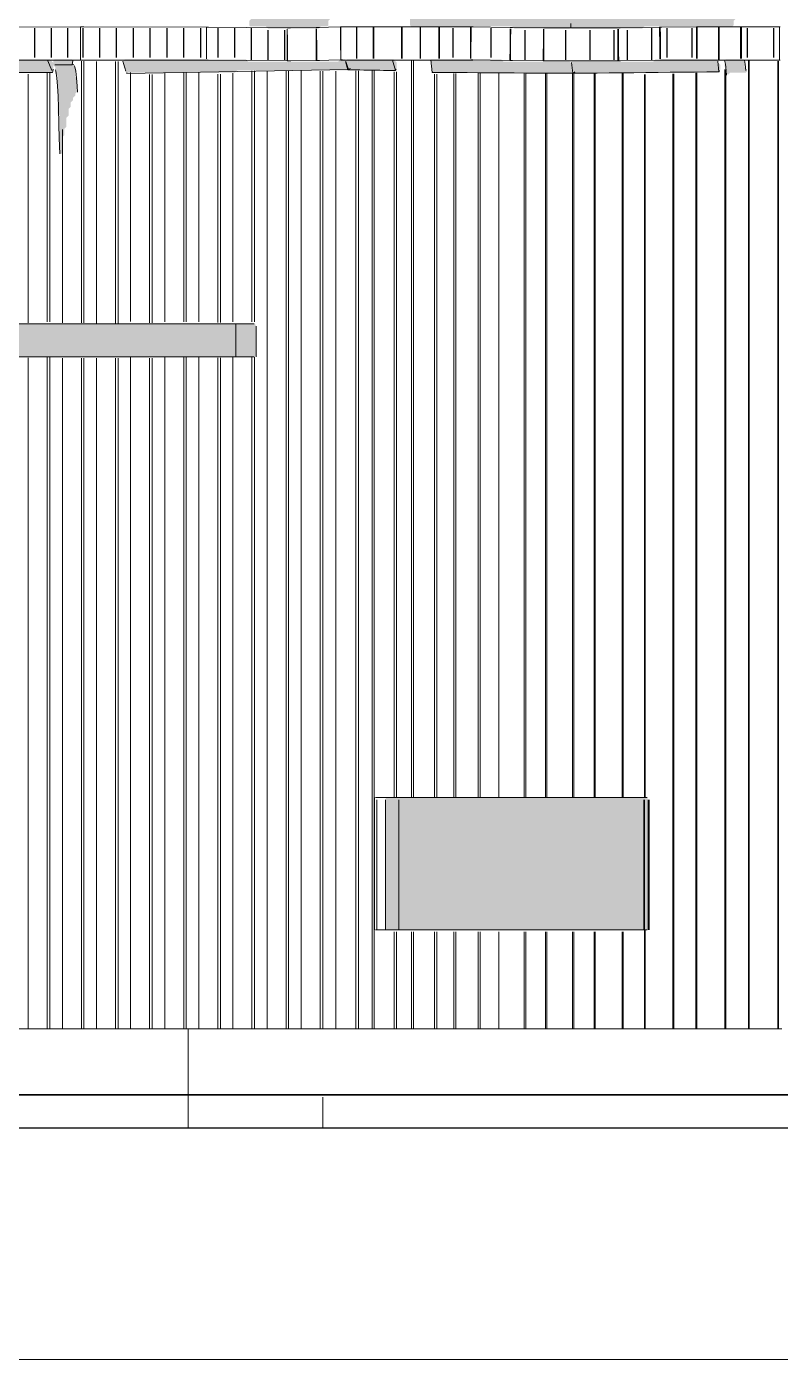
# Model space of a CAD drawing. Header units: millimetres. Extents: x 0 to 84100, y 0 to 59400.
# Drawn here: x 23284 to 26707, y 29193 to 35242 of the extents above; entities that cross this region are included whole.
import ezdxf

# ---------------------------------------------------------------- set-up
doc = ezdxf.new("R2010")
doc.units = ezdxf.units.MM
for name, color, linetype, lineweight in [('01_切断（構造・壁）', 7, 'Continuous', 35), ('09_立面の外形', 7, 'Continuous', 30), ('10_見えがかり', 7, 'Continuous', 13), ('12_見えがかり（ガラス）', 5, 'Continuous', 9), ('50_寸法', 3, 'Continuous', 9)]:
    doc.layers.add(name, color=color, linetype=linetype, lineweight=lineweight)

msp = doc.modelspace()

# ---------------------------------------------------------------- hatches: boundary and pattern name
at = {"layer": '10_見えがかり', "true_color": 0xbdbdbd}
for points in [[(24674.3, 35308.1), (24664.3, 35298.1), (24664.3, 35278.1), (24654.3, 35268.1), (24654.3, 35248.1), (24649.3, 35243.1), (24619.3, 35243.1), (24609.3, 35233.1), (24379.3, 35233.1), (24369.3, 35243.1), (24299.3, 35243.1), (24294.3, 35248.1), (24294.3, 35268.1), (24304.3, 35278.1), (24304.3, 35308.1), (24309.3, 35313.1), (24669.3, 35313.1)], [(25109.3, 35313.1), (25239.3, 35313.1), (25249.3, 35303.1), (25579.3, 35303.1), (25589.3, 35293.1), (25759.3, 35293.1), (25764.3, 35288.1), (25764.3, 35278.1), (25754.3, 35268.1), (25754.3, 35238.1), (25749.3, 35233.1), (25499.3, 35233.1), (25489.3, 35243.1), (25029.3, 35243.1), (25024.3, 35248.1), (25024.3, 35288.1), (25034.3, 35298.1), (25034.3, 35318.1), (25039.3, 35323.1), (25099.3, 35323.1)], [(26504.3, 35298.1), (26504.3, 35278.1), (26494.3, 35268.1), (26494.3, 35248.1), (26489.3, 35243.1), (26089.3, 35243.1), (26079.3, 35233.1), (25759.3, 35233.1), (25754.3, 35238.1), (25754.3, 35268.1), (25764.3, 35278.1), (25764.3, 35288.1), (25769.3, 35293.1), (26209.3, 35293.1), (26219.3, 35303.1), (26499.3, 35303.1)], [(23404.3, 35078.1), (23404.3, 35038.1), (23399.3, 35033.1), (21929.3, 35033.1), (21919.3, 35043.1), (20879.3, 35043.1), (20864.3, 35058.1), (20864.3, 35078.1), (20854.3, 35088.1), (20859.3, 35093.1), (23389.3, 35093.1)], [(24734.3, 35088.1), (24734.3, 35068.1), (24744.3, 35058.1), (24744.3, 35048.1), (24739.3, 35043.1), (24239.3, 35043.1), (24229.3, 35033.1), (23739.3, 35033.1), (23734.3, 35038.1), (23734.3, 35048.1), (23724.3, 35058.1), (23724.3, 35088.1), (23729.3, 35093.1), (24279.3, 35093.1), (24289.3, 35083.1), (24699.3, 35083.1), (24709.3, 35093.1), (24729.3, 35093.1)], [(24964.3, 35078.1), (24964.3, 35048.1), (24959.3, 35043.1), (24749.3, 35043.1), (24744.3, 35048.1), (24744.3, 35058.1), (24734.3, 35068.1), (24734.3, 35088.1), (24739.3, 35093.1), (24949.3, 35093.1)], [(25449.3, 35083.1), (25749.3, 35083.1), (25764.3, 35068.1), (25764.3, 35038.1), (25759.3, 35033.1), (25129.3, 35033.1), (25124.3, 35038.1), (25124.3, 35078.1), (25114.3, 35088.1), (25119.3, 35093.1), (25439.3, 35093.1)], [(26424.3, 35088.1), (26424.3, 35078.1), (26434.3, 35068.1), (26434.3, 35048.1), (26419.3, 35033.1), (25769.3, 35033.1), (25764.3, 35038.1), (25764.3, 35068.1), (25754.3, 35078.1), (25759.3, 35083.1), (26129.3, 35083.1), (26139.3, 35093.1), (26419.3, 35093.1)]]:
    msp.add_hatch(color=8, dxfattribs=at).paths.add_polyline_path(points)
at = {"layer": '10_見えがかり', "true_color": 0xe9dcc4}
for points in [[(23494.3, 35068.1), (23504.3, 35058.1), (23504.3, 35018.1), (23514.3, 35008.1), (23514.3, 34948.1), (23504.3, 34938.1), (23504.3, 34928.1), (23494.3, 34918.1), (23494.3, 34908.1), (23484.3, 34898.1), (23484.3, 34878.1), (23474.3, 34868.1), (23474.3, 34838.1), (23464.3, 34828.1), (23464.3, 34788.1), (23454.3, 34778.1), (23454.3, 34748.1), (23444.3, 34738.1), (23444.3, 34668.1), (23439.3, 34663.1), (23434.3, 34668.1), (23434.3, 34838.1), (23424.3, 34848.1), (23424.3, 35018.1), (23414.3, 35028.1), (23414.3, 35058.1), (23404.3, 35068.1), (23404.3, 35088.1), (23409.3, 35093.1), (23489.3, 35093.1), (23494.3, 35088.1)], [(26544.3, 35058.1), (26554.3, 35048.1), (26554.3, 35038.1), (26549.3, 35033.1), (26479.3, 35033.1), (26469.3, 35023.1), (26464.3, 35028.1), (26464.3, 35048.1), (26454.3, 35058.1), (26454.3, 35088.1), (26459.3, 35093.1), (26539.3, 35093.1), (26544.3, 35088.1)], [(24324.3, 33888.1), (24324.3, 33748.1), (24319.3, 33743.1), (19509.3, 33743.1), (19504.3, 33748.1), (19504.3, 33888.1), (19509.3, 33893.1), (24319.3, 33893.1)]]:
    msp.add_hatch(color=8, dxfattribs=at).paths.add_polyline_path(points)
at = {"layer": '12_見えがかり（ガラス）', "true_color": 0xdce9f2}
msp.add_hatch(color=8, dxfattribs=at).paths.add_polyline_path([(26099.3, 31743.1), (26104.3, 31738.1), (26104.3, 31148.1), (26099.3, 31143.1), (24919.3, 31143.1), (24914.3, 31148.1), (24914.3, 31738.1), (24919.3, 31743.1)])

# ---------------------------------------------------------------- linework, layer by layer
at = {"layer": '01_切断（構造・壁）'}
msp.add_lwpolyline([(3834.3, 30393.1), (76265.7, 30393.1)], dxfattribs=at)
at = {"layer": '09_立面の外形'}
msp.add_lwpolyline([(69291.9, 30243.1), (12572.3, 30243.1)], dxfattribs=at)
at = {"layer": '09b_立面_大和張り'}
for points in [[(23321.2, 35101.1), (23321.2, 35235.1)], [(23396.2, 35101.1), (23396.2, 35235.1)], [(23471.3, 35101.1), (23471.3, 35235.1)], [(23539.7, 35101.1), (23539.7, 35235.1)], [(23616, 35101.1), (23616, 35235.1)], [(23692.4, 35101.1), (23692.4, 35235.1)], [(23768.7, 35101.1), (23768.7, 35235.1)], [(23845.1, 35101.1), (23845.1, 35235.1)], [(23921.4, 35101.1), (23921.4, 35235.1)], [(23997.8, 35101.1), (23997.8, 35235.1)], [(24074.1, 35101.1), (24074.1, 35235.1)], [(24153, 35101.1), (24153, 35235.1)], [(24228.7, 35101.1), (24228.7, 35235.1)], [(24304.4, 35091.1), (24304.4, 35235.1)], [(24380.1, 35091.1), (24380.1, 35225.1)], [(24455.8, 35091.1), (24455.8, 35225.1)], [(25220.9, 35101.1), (25220.9, 35235.1)], [(25393.1, 35101.1), (25393.1, 35235.1)], [(25547, 35091.1), (25547, 35225.1)], [(25732.7, 35091.1), (25732.7, 35225.1)], [(25842.2, 35091.1), (25842.2, 35225.1)], [(25951.7, 35091.1), (25951.7, 35225.1)], [(26012.2, 35091.1), (26012.2, 35225.1)], [(26123.5, 35091.1), (26123.5, 35235.1)], [(26192.1, 35101.1), (26192.1, 35235.1)], [(26305.8, 35101.1), (26305.8, 35235.1)], [(26558, 35101.1), (26558, 35235.1)], [(26676.6, 35101.1), (26676.6, 35235.1)]]:
    msp.add_lwpolyline(points, dxfattribs=at)
at = {"layer": '10_見えがかり'}
for points in [[(23528, 35240.3), (23027.7, 35240.1)], [(23528, 35240.3), (23535.8, 35240.3)], [(23528, 35240.3), (23528, 35215.3)], [(23528, 35240.3), (23528, 35227.8)], [(23528, 35215.3), (23528, 35227.8)], [(23528, 35202.8), (23528, 35215.3)], [(24101.1, 35239.5), (23528.5, 35240.3)], [(23536.2, 35240.3), (23528.5, 35240.3)], [(23528.5, 35240.3), (23528.5, 35215.3)], [(23528.5, 35240.3), (23528.5, 35227.8)], [(23528.5, 35215.3), (23528.5, 35227.8)], [(23528.5, 35202.8), (23528.5, 35215.3)], [(23535.8, 35240.3), (23543.6, 35240.3)], [(23536.2, 35240.3), (23544, 35240.3)], [(24100.9, 35239.5), (24100.8, 35227)], [(24100.8, 35214.5), (24100.8, 35227)], [(24100.8, 35202), (24100.8, 35214.5)], [(24466.6, 35236.8), (24100.9, 35239.5)], [(24108.6, 35239.5), (24100.9, 35239.5)], [(24101.1, 35239.5), (24108.9, 35239.5)], [(24101.1, 35239.5), (24101.1, 35214.5)], [(24101.1, 35239.5), (24101.1, 35227)], [(24101.1, 35214.5), (24101.1, 35227)], [(24101.1, 35202), (24101.1, 35214.5)], [(24466.6, 35230.5), (24466.5, 35224.3)], [(24466.5, 35211.8), (24466.5, 35224.3)], [(24466.5, 35199.3), (24466.5, 35211.8)], [(24466.6, 35236.8), (24474.3, 35236.8)], [(24598.3, 35237.7), (24467.5, 35236.8)], [(24475.1, 35236.8), (24467.5, 35236.8)], [(24467.5, 35230.5), (24467.5, 35224.3)], [(24467.5, 35228.4), (24467.5, 35211.8)], [(24467.5, 35211.8), (24467.5, 35224.3)], [(24467.6, 35199.3), (24467.5, 35211.8)], [(24474.3, 35236.8), (24482.1, 35236.8)], [(24475.1, 35236.8), (24482.7, 35236.8)], [(24598.3, 35237.7), (24605.9, 35237.7)], [(24598.4, 35231.4), (24598.4, 35225.2)], [(24598.4, 35229.4), (24598.4, 35212.7)], [(24598.4, 35212.7), (24598.4, 35225.2)], [(24598.4, 35200.2), (24598.4, 35212.7)], [(24708.5, 35240.3), (24600.2, 35237.7)], [(24607.5, 35237.7), (24600.2, 35237.7)], [(24600.2, 35231.4), (24600.3, 35225.2)], [(24600.3, 35229.4), (24600.4, 35212.7)], [(24600.4, 35212.7), (24600.3, 35225.2)], [(24600.6, 35200.2), (24600.4, 35212.7)], [(24605.9, 35237.7), (24613.6, 35237.7)], [(24708.5, 35240.3), (24715.8, 35240.3)], [(24708.5, 35240.3), (24708.8, 35215.3)], [(24708.5, 35240.3), (24708.6, 35227.8)], [(24708.8, 35215.3), (24708.6, 35227.8)], [(24708.9, 35202.8), (24708.8, 35215.3)], [(24781.6, 35240.3), (24710, 35240.3)], [(24717, 35240.3), (24710, 35240.3)], [(24710, 35240.3), (24710, 35227.8)], [(24710, 35215.3), (24710, 35227.8)], [(24710, 35202.8), (24710, 35215.3)], [(24715.8, 35240.3), (24723.1, 35240.3)], [(24717, 35240.3), (24724.1, 35240.3)], [(24781.6, 35240.3), (24788.6, 35240.3)], [(24781.6, 35240.3), (24781.6, 35215.3)], [(24781.6, 35240.3), (24781.6, 35227.8)], [(24781.6, 35215.3), (24781.6, 35227.8)], [(24781.6, 35202.8), (24781.6, 35215.3)], [(24857.3, 35240.3), (24783.3, 35240.3)], [(24790.1, 35240.3), (24783.3, 35240.3)], [(24783.3, 35240.3), (24783.3, 35227.8)], [(24783.3, 35215.3), (24783.3, 35227.8)], [(24783.3, 35202.8), (24783.3, 35215.3)], [(24790.1, 35240.3), (24796.9, 35240.3)], [(24857.3, 35240.3), (24864.1, 35240.3)], [(24857.3, 35240.3), (24857.3, 35227.8)], [(24857.3, 35215.3), (24857.3, 35227.8)], [(24857.3, 35202.8), (24857.3, 35215.3)], [(24985.9, 35240.3), (24860.1, 35240.3)], [(24866.4, 35240.3), (24860.1, 35240.3)], [(24860.1, 35240.3), (24860.1, 35215.3)], [(24860.1, 35240.3), (24860.1, 35227.8)], [(24860.1, 35215.3), (24860.1, 35227.8)], [(24860.1, 35202.8), (24860.1, 35215.3)], [(24864.1, 35240.3), (24870.9, 35240.3)], [(24866.4, 35240.3), (24872.7, 35240.3)], [(24985.9, 35240.3), (24992.2, 35240.3)], [(24985.9, 35240.3), (24985.9, 35227.8)], [(24985.9, 35100.2), (24985.9, 35227.8)], [(24985.9, 35215.3), (24985.9, 35227.8)], [(24985.9, 35100), (24985.9, 35215.3)], [(24985.9, 35202.8), (24985.9, 35215.3)], [(25070.2, 35240.3), (24988.7, 35240.3)], [(24994.5, 35240.3), (24988.7, 35240.3)], [(24988.7, 35240.3), (24988.7, 35227.8)], [(24988.7, 35215.3), (24988.7, 35227.8)], [(24988.7, 35202.8), (24988.7, 35215.3)], [(24992.2, 35240.3), (24998.5, 35240.3)], [(24994.5, 35240.3), (25000.4, 35240.3)], [(25070.2, 35240.3), (25076, 35240.3)], [(25070.2, 35240.3), (25070.2, 35227.8)], [(25070.2, 35215.3), (25070.2, 35227.8)], [(25070.2, 35202.8), (25070.2, 35215.3)], [(25156.2, 35240.3), (25072.4, 35240.3)], [(25077.9, 35240.3), (25072.4, 35240.3)], [(25072.4, 35240.3), (25072.4, 35227.8)], [(25072.4, 35215.3), (25072.4, 35227.8)], [(25072.4, 35202.8), (25072.4, 35215.3)], [(25076, 35240.3), (25081.8, 35240.3)], [(25077.9, 35240.3), (25083.3, 35240.3)], [(25156.2, 35240.3), (25161.6, 35240.3)], [(25156.2, 35240.3), (25156.2, 35227.8)], [(25156.2, 35215.3), (25156.2, 35227.8)], [(25156.2, 35202.8), (25156.2, 35215.3)], [(25299.9, 35240.3), (25158.7, 35240.3)], [(25163.8, 35240.3), (25158.7, 35240.3)], [(25158.7, 35240.3), (25158.7, 35215.3)], [(25158.7, 35240.3), (25158.7, 35227.8)], [(25158.7, 35215.3), (25158.7, 35227.8)], [(25158.7, 35202.8), (25158.7, 35215.3)], [(25161.6, 35240.3), (25167.1, 35240.3)], [(25163.8, 35240.3), (25168.8, 35240.3)], [(25299.9, 35240.3), (25305, 35240.3)], [(25299.9, 35240.3), (25299.9, 35215.3)], [(25299.9, 35240.3), (25299.9, 35227.8)], [(25299.9, 35215.3), (25299.9, 35227.8)], [(25299.9, 35202.8), (25299.9, 35215.3)], [(25302.1, 35202.8), (25302.2, 35215.3)], [(25302.5, 35240.3), (25302.2, 35215.3)], [(25302.2, 35215.3), (25302.4, 35227.8)], [(25302.5, 35240.3), (25302.4, 35227.8)], [(25480.1, 35237.6), (25302.5, 35240.3)], [(25307.1, 35240.3), (25302.5, 35240.3)], [(25305, 35240.3), (25310, 35240.3)], [(25307.1, 35240.3), (25311.7, 35240.3)], [(25479.7, 35200.1), (25479.8, 35212.6)], [(25480, 35229.2), (25479.8, 35212.6)], [(25479.8, 35212.6), (25480, 35225.1)], [(25480.1, 35231.3), (25480, 35225.1)], [(25480.1, 35237.6), (25484.8, 35237.6)], [(25481.7, 35200.1), (25481.8, 35212.6)], [(25481.9, 35229.2), (25481.8, 35212.6)], [(25481.8, 35212.6), (25481.9, 35225.1)], [(25630.6, 35236.6), (25481.9, 35237.6)], [(25486.2, 35237.6), (25481.9, 35237.6)], [(25481.9, 35231.3), (25481.9, 35225.1)], [(25484.8, 35237.6), (25489.4, 35237.6)], [(25486.2, 35237.6), (25490.5, 35237.6)], [(25630.4, 35199.1), (25630.5, 35211.6)], [(25630.6, 35228.3), (25630.5, 35211.6)], [(25630.5, 35211.6), (25630.6, 35224.1)], [(25630.6, 35236.6), (25634.9, 35236.6)], [(25630.6, 35230.3), (25630.6, 35224.1)], [(25968.8, 35236.8), (25632, 35236.6)], [(25636, 35236.6), (25632, 35236.6)], [(25632, 35230.3), (25632, 35224.1)], [(25632, 35211.6), (25632, 35224.1)], [(25632, 35199.1), (25632, 35211.6)], [(25634.9, 35236.6), (25639.3, 35236.6)], [(25636, 35236.6), (25640.1, 35236.6)], [(25755.5, 35236.5), (25755.5, 35256.5)], [(25755.5, 35236.5), (25755.5, 35256.5)], [(25968.8, 35236.8), (25972.9, 35236.8)], [(25968.8, 35230.5), (25968.8, 35224.3)], [(25968.8, 35211.8), (25968.8, 35224.3)], [(25968.8, 35199.3), (25968.8, 35211.8)], [(26158, 35239), (25970.9, 35236.8)], [(25974.6, 35236.8), (25970.9, 35236.8)], [(25971, 35230.5), (25971, 35224.3)], [(25971.1, 35211.8), (25971, 35224.3)], [(25971.3, 35199.3), (25971.1, 35211.8)], [(25972.9, 35236.8), (25977, 35236.8)], [(25974.6, 35236.8), (25978.4, 35236.8)], [(26158, 35239), (26161.7, 35239)], [(26158, 35239), (26158.1, 35226.5)], [(26158.3, 35214), (26158.1, 35226.5)], [(26158.4, 35201.5), (26158.3, 35214)], [(26325.3, 35240.3), (26161.3, 35239)], [(26164.5, 35239), (26161.3, 35239)], [(26161.3, 35239), (26161.4, 35226.5)], [(26161.5, 35214), (26161.4, 35226.5)], [(26161.6, 35201.5), (26161.5, 35214)], [(26161.7, 35239), (26165.5, 35239)], [(26164.5, 35239), (26167.7, 35239)], [(26325.3, 35240.3), (26328.5, 35240.3)], [(26325.3, 35240.3), (26325.4, 35227.8)], [(26325.5, 35215.3), (26325.4, 35227.8)], [(26325.6, 35202.8), (26325.5, 35215.3)], [(26425.1, 35240.3), (26328.1, 35240.3)], [(26330.8, 35240.3), (26328.1, 35240.3)], [(26328.1, 35240.3), (26328.1, 35215.3)], [(26328.1, 35240.3), (26328.1, 35227.8)], [(26328.1, 35215.3), (26328.1, 35227.8)], [(26328.1, 35202.8), (26328.1, 35215.3)], [(26328.5, 35240.3), (26331.7, 35240.3)], [(26330.8, 35240.3), (26333.6, 35240.3)], [(26425.1, 35240.3), (26427.8, 35240.3)], [(26425.1, 35240.3), (26425.1, 35215.3)], [(26425.1, 35240.3), (26425.1, 35227.8)], [(26425.1, 35215.3), (26425.1, 35227.8)], [(26425.1, 35202.8), (26425.1, 35215.3)], [(26427.8, 35240.3), (26430.5, 35240.3)], [(26525.6, 35240.3), (26427.9, 35240.3)], [(26430.1, 35240.3), (26427.9, 35240.3)], [(26427.9, 35240.3), (26427.9, 35215.3)], [(26427.9, 35240.3), (26427.9, 35227.8)], [(26427.9, 35215.3), (26427.9, 35227.8)], [(26427.9, 35202.8), (26427.9, 35215.3)], [(26430.1, 35240.3), (26432.4, 35240.3)], [(26430.5, 35240.3), (26433.2, 35240.3)], [(26525.6, 35240.3), (26527.8, 35240.3)], [(26525.6, 35240.3), (26525.6, 35215.3)], [(26525.6, 35240.3), (26525.6, 35227.8)], [(26525.6, 35215.3), (26525.6, 35227.8)], [(26525.6, 35202.8), (26525.6, 35215.3)], [(26527.8, 35240.3), (26530.1, 35240.3)], [(26703, 35240.3), (26529.9, 35240.3)], [(26531.4, 35240.3), (26529.9, 35240.3)], [(26529.9, 35240.3), (26529.9, 35215.3)], [(26529.9, 35240.3), (26529.9, 35227.8)], [(26529.9, 35215.3), (26529.9, 35227.8)], [(26529.9, 35202.8), (26529.9, 35215.3)], [(26530.1, 35240.3), (26532.3, 35240.3)], [(26531.4, 35240.3), (26533, 35240.3)], [(26703, 35240.3), (26704.6, 35240.3)], [(26703, 35240.3), (26703, 35215.3)], [(26703, 35240.3), (26703, 35227.8)], [(26703, 35215.3), (26703, 35227.8)], [(26703, 35202.8), (26703, 35215.3)], [(26704.6, 35240.3), (26706.1, 35240.3)], [(23528, 35190.3), (23528, 35202.8)], [(23528, 35177.8), (23528, 35190.3)], [(23528, 35165.3), (23528, 35177.8)], [(23528, 35152.8), (23528, 35165.3)], [(23528, 35140.3), (23528, 35152.8)], [(23528.5, 35190.3), (23528.5, 35202.8)], [(23528.5, 35177.8), (23528.5, 35190.3)], [(23528.5, 35165.3), (23528.5, 35177.8)], [(23528.5, 35152.8), (23528.5, 35165.3)], [(23528.5, 35140.3), (23528.5, 35152.8)], [(24100.6, 35164.5), (24100.7, 35177)], [(24100.6, 35152), (24100.6, 35164.5)], [(24100.6, 35139.5), (24100.6, 35152)], [(24100.7, 35189.5), (24100.8, 35202)], [(24100.7, 35177), (24100.7, 35189.5)], [(24101.1, 35189.5), (24101.1, 35202)], [(24101.1, 35177), (24101.1, 35189.5)], [(24101.1, 35164.5), (24101.1, 35177)], [(24101.1, 35152), (24101.1, 35164.5)], [(24101.1, 35139.5), (24101.1, 35152)], [(24466.3, 35161.8), (24466.4, 35174.3)], [(24466.3, 35149.3), (24466.3, 35161.8)], [(24466.3, 35136.8), (24466.3, 35149.3)], [(24466.4, 35186.8), (24466.5, 35199.3)], [(24466.4, 35174.3), (24466.4, 35186.8)], [(24467.6, 35186.8), (24467.6, 35199.3)], [(24467.7, 35174.3), (24467.6, 35186.8)], [(24467.7, 35161.8), (24467.7, 35174.3)], [(24467.7, 35149.3), (24467.7, 35161.8)], [(24467.8, 35136.8), (24467.7, 35149.3)], [(24598.5, 35187.7), (24598.4, 35200.2)], [(24598.5, 35175.2), (24598.5, 35187.7)], [(24598.6, 35162.7), (24598.5, 35175.2)], [(24598.6, 35150.2), (24598.6, 35162.7)], [(24598.6, 35137.7), (24598.6, 35150.2)], [(24600.7, 35187.7), (24600.6, 35200.2)], [(24600.9, 35175.2), (24600.7, 35187.7)], [(24601, 35162.7), (24600.9, 35175.2)], [(24601.2, 35150.2), (24601, 35162.7)], [(24601.3, 35137.7), (24601.2, 35150.2)], [(24709, 35190.3), (24708.9, 35202.8)], [(24709.2, 35177.9), (24709, 35190.3)], [(24709.3, 35165.4), (24709.2, 35177.9)], [(24709.5, 35152.9), (24709.3, 35165.4)], [(24709.6, 35140.4), (24709.5, 35152.9)], [(24710, 35190.3), (24710, 35202.8)], [(24710, 35177.8), (24710, 35190.3)], [(24710, 35165.3), (24710, 35177.8)], [(24710, 35152.8), (24710, 35165.3)], [(24710, 35140.3), (24710, 35152.8)], [(24781.6, 35190.3), (24781.6, 35202.8)], [(24781.6, 35177.8), (24781.6, 35190.3)], [(24781.6, 35165.3), (24781.6, 35177.8)], [(24781.6, 35152.8), (24781.6, 35165.3)], [(24781.6, 35140.3), (24781.6, 35152.8)], [(24783.3, 35190.3), (24783.3, 35202.8)], [(24783.3, 35177.8), (24783.3, 35190.3)], [(24783.3, 35165.3), (24783.3, 35177.8)], [(24783.3, 35152.8), (24783.3, 35165.3)], [(24783.3, 35140.3), (24783.3, 35152.8)], [(24857.3, 35190.3), (24857.3, 35202.8)], [(24857.3, 35177.8), (24857.3, 35190.3)], [(24857.3, 35165.3), (24857.3, 35177.8)], [(24857.3, 35152.8), (24857.3, 35165.3)], [(24857.3, 35140.3), (24857.3, 35152.8)], [(24860.1, 35190.3), (24860.1, 35202.8)], [(24860.1, 35177.8), (24860.1, 35190.3)], [(24860.1, 35165.3), (24860.1, 35177.8)], [(24860.1, 35152.8), (24860.1, 35165.3)], [(24860.1, 35140.3), (24860.1, 35152.8)], [(24985.9, 35099.7), (24985.9, 35202.8)], [(24985.9, 35190.3), (24985.9, 35202.8)], [(24985.9, 35100.3), (24985.9, 35190.3)], [(24985.9, 35177.8), (24985.9, 35190.3)], [(24985.9, 35100.1), (24985.9, 35177.8)], [(24985.9, 35165.3), (24985.9, 35177.8)], [(24985.9, 35099.7), (24985.9, 35165.3)], [(24985.9, 35152.8), (24985.9, 35165.3)], [(24985.9, 35099.3), (24985.9, 35152.8)], [(24985.9, 35140.3), (24985.9, 35152.8)], [(24988.7, 35190.3), (24988.7, 35202.8)], [(24988.7, 35177.8), (24988.7, 35190.3)], [(24988.7, 35165.3), (24988.7, 35177.8)], [(24988.7, 35152.8), (24988.7, 35165.3)], [(24988.7, 35140.3), (24988.7, 35152.8)], [(25070.2, 35190.3), (25070.2, 35202.8)], [(25070.2, 35177.8), (25070.2, 35190.3)], [(25070.2, 35165.3), (25070.2, 35177.8)], [(25070.2, 35152.8), (25070.2, 35165.3)], [(25070.2, 35140.3), (25070.2, 35152.8)], [(25072.4, 35190.3), (25072.4, 35202.8)], [(25072.4, 35177.8), (25072.4, 35190.3)], [(25072.4, 35165.3), (25072.4, 35177.8)], [(25072.4, 35152.8), (25072.4, 35165.3)], [(25072.4, 35140.3), (25072.4, 35152.8)], [(25156.2, 35190.3), (25156.2, 35202.8)], [(25156.2, 35177.8), (25156.2, 35190.3)], [(25156.2, 35165.3), (25156.2, 35177.8)], [(25156.2, 35152.8), (25156.2, 35165.3)], [(25156.2, 35140.3), (25156.2, 35152.8)], [(25158.7, 35190.3), (25158.7, 35202.8)], [(25158.7, 35177.8), (25158.7, 35190.3)], [(25158.7, 35165.3), (25158.7, 35177.8)], [(25158.7, 35152.8), (25158.7, 35165.3)], [(25158.7, 35140.3), (25158.7, 35152.8)], [(25299.9, 35190.3), (25299.9, 35202.8)], [(25299.9, 35177.8), (25299.9, 35190.3)], [(25299.9, 35165.3), (25299.9, 35177.8)], [(25299.9, 35152.8), (25299.9, 35165.3)], [(25299.9, 35140.3), (25299.9, 35152.8)], [(25301.3, 35140.4), (25301.4, 35152.9)], [(25301.4, 35152.9), (25301.6, 35165.3)], [(25301.6, 35165.3), (25301.8, 35177.8)], [(25301.8, 35177.8), (25301.9, 35190.3)], [(25301.9, 35190.3), (25302.1, 35202.8)], [(25478.9, 35137.6), (25479.1, 35150.1)], [(25479.1, 35150.1), (25479.2, 35162.6)], [(25479.2, 35162.6), (25479.4, 35175.1)], [(25479.4, 35175.1), (25479.5, 35187.6)], [(25479.5, 35187.6), (25479.7, 35200.1)], [(25481.4, 35137.6), (25481.5, 35150.1)], [(25481.5, 35162.6), (25481.6, 35175.1)], [(25481.5, 35150.1), (25481.5, 35162.6)], [(25481.6, 35175.1), (25481.7, 35187.6)], [(25481.7, 35187.6), (25481.7, 35200.1)], [(25630.1, 35136.6), (25630.2, 35149.1)], [(25630.2, 35161.6), (25630.3, 35174.1)], [(25630.2, 35149.1), (25630.2, 35161.6)], [(25630.3, 35174.1), (25630.4, 35186.6)], [(25630.4, 35186.6), (25630.4, 35199.1)], [(25632, 35186.6), (25632, 35199.1)], [(25632, 35174.1), (25632, 35186.6)], [(25632, 35161.6), (25632, 35174.1)], [(25632, 35149.1), (25632, 35161.6)], [(25632, 35136.6), (25632, 35149.1)], [(25968.8, 35186.8), (25968.8, 35199.3)], [(25968.8, 35174.3), (25968.8, 35186.8)], [(25968.8, 35161.8), (25968.8, 35174.3)], [(25968.8, 35149.3), (25968.8, 35161.8)], [(25968.8, 35136.8), (25968.8, 35149.3)], [(25971.4, 35186.8), (25971.3, 35199.3)], [(25971.5, 35174.3), (25971.4, 35186.8)], [(25971.7, 35161.8), (25971.5, 35174.3)], [(25971.8, 35149.3), (25971.7, 35161.8)], [(25971.9, 35136.8), (25971.8, 35149.3)], [(26158.5, 35189), (26158.4, 35201.5)], [(26158.7, 35176.5), (26158.5, 35189)], [(26158.8, 35164), (26158.7, 35176.5)], [(26158.9, 35151.5), (26158.8, 35164)], [(26159, 35139), (26158.9, 35151.5)], [(26161.6, 35189), (26161.6, 35201.5)], [(26161.7, 35176.5), (26161.6, 35189)], [(26161.8, 35164), (26161.7, 35176.5)], [(26161.9, 35151.5), (26161.8, 35164)], [(26162, 35139), (26161.9, 35151.5)], [(26325.7, 35190.3), (26325.6, 35202.8)], [(26325.7, 35177.8), (26325.7, 35190.3)], [(26325.8, 35165.3), (26325.7, 35177.8)], [(26325.9, 35152.8), (26325.8, 35165.3)], [(26326, 35140.3), (26325.9, 35152.8)], [(26328.1, 35190.3), (26328.1, 35202.8)], [(26328.1, 35177.8), (26328.1, 35190.3)], [(26328.1, 35165.3), (26328.1, 35177.8)], [(26328.1, 35152.8), (26328.1, 35165.3)], [(26328.1, 35140.3), (26328.1, 35152.8)], [(26425.1, 35190.3), (26425.1, 35202.8)], [(26425.1, 35177.8), (26425.1, 35190.3)], [(26425.1, 35165.3), (26425.1, 35177.8)], [(26425.1, 35152.8), (26425.1, 35165.3)], [(26425.1, 35140.3), (26425.1, 35152.8)], [(26427.9, 35190.3), (26427.9, 35202.8)], [(26427.9, 35177.8), (26427.9, 35190.3)], [(26427.9, 35165.3), (26427.9, 35177.8)], [(26427.9, 35152.8), (26427.9, 35165.3)], [(26427.9, 35140.3), (26427.9, 35152.8)], [(26525.6, 35190.3), (26525.6, 35202.8)], [(26525.6, 35177.8), (26525.6, 35190.3)], [(26525.6, 35165.3), (26525.6, 35177.8)], [(26525.6, 35152.8), (26525.6, 35165.3)], [(26525.6, 35140.3), (26525.6, 35152.8)], [(26529.9, 35190.3), (26529.9, 35202.8)], [(26529.9, 35177.8), (26529.9, 35190.3)], [(26529.9, 35165.3), (26529.9, 35177.8)], [(26529.9, 35152.8), (26529.9, 35165.3)], [(26529.9, 35140.3), (26529.9, 35152.8)], [(26703, 35190.3), (26703, 35202.8)], [(26703, 35177.8), (26703, 35190.3)], [(26703, 35165.3), (26703, 35177.8)], [(26703, 35152.8), (26703, 35165.3)], [(26703, 35140.3), (26703, 35152.8)], [(23528, 35090.3), (23027.7, 35090.1)], [(23380.6, 35087.1), (23397.6, 35042.1)], [(23494, 35087.5), (23491, 35067.8)], [(23528, 35127.8), (23528, 35140.3)], [(23528, 35115.3), (23528, 35127.8)], [(23528, 35102.8), (23528, 35115.3)], [(23528, 35090.3), (23528, 35102.8)], [(23535.8, 35090.3), (23528, 35090.3)], [(23528.4, 35090.3), (23528.5, 35102.8)], [(23536.2, 35090.3), (23528.4, 35090.3)], [(24101.1, 35089.5), (23528.4, 35090.3)], [(23528.5, 35127.8), (23528.5, 35140.3)], [(23528.5, 35115.3), (23528.5, 35127.8)], [(23528.5, 35102.8), (23528.5, 35115.3)], [(23532.3, 33896.9), (23532.3, 35084.5)], [(23543.6, 35090.3), (23535.8, 35090.3)], [(23543.9, 35090.3), (23536.2, 35090.3)], [(23543.9, 35084.5), (23543.9, 33896.9)], [(23600.9, 33896.7), (23600.9, 35084.2)], [(23687.3, 33896.4), (23687.3, 35083.9)], [(23698.8, 35083.9), (23698.8, 33896.4)], [(23720.9, 35085.7), (23734.8, 35039.1)], [(24100.4, 35095.8), (24100.5, 35102)], [(24108.2, 35089.5), (24100.4, 35089.5)], [(24466.1, 35086.8), (24100.4, 35089.5)], [(24100.5, 35127), (24100.6, 35139.5)], [(24100.5, 35114.5), (24100.5, 35127)], [(24100.5, 35102), (24100.5, 35114.5)], [(24101.1, 35127), (24101.1, 35139.5)], [(24101.1, 35114.5), (24101.1, 35127)], [(24101.1, 35102), (24101.1, 35114.5)], [(24101.1, 35095.7), (24101.1, 35102)], [(24108.8, 35089.5), (24101.1, 35089.5)], [(24466.1, 35086.8), (24466.2, 35099.3)], [(24473.9, 35086.8), (24466.1, 35086.8)], [(24466.2, 35124.3), (24466.3, 35136.8)], [(24466.2, 35111.8), (24466.2, 35124.3)], [(24466.2, 35099.3), (24466.2, 35111.8)], [(24467.8, 35124.3), (24467.8, 35136.8)], [(24467.8, 35111.8), (24467.8, 35124.3)], [(24467.9, 35099.3), (24467.8, 35111.8)], [(24467.9, 35086.8), (24467.9, 35099.3)], [(24598.8, 35087.7), (24467.9, 35086.8)], [(24475.5, 35086.8), (24467.9, 35086.8)], [(24481.6, 35086.8), (24473.9, 35086.8)], [(24483.1, 35086.8), (24475.5, 35086.8)], [(24598.7, 35125.2), (24598.6, 35137.7)], [(24598.7, 35112.7), (24598.7, 35125.2)], [(24598.7, 35100.2), (24598.7, 35112.7)], [(24598.8, 35087.7), (24598.7, 35100.2)], [(24606.4, 35087.7), (24598.8, 35087.7)], [(24601.4, 35125.2), (24601.3, 35137.7)], [(24601.6, 35112.7), (24601.4, 35125.2)], [(24601.7, 35100.2), (24601.6, 35112.7)], [(24601.9, 35087.7), (24601.7, 35100.2)], [(24710.2, 35090.4), (24601.9, 35087.7)], [(24609.2, 35087.7), (24601.9, 35087.7)], [(24614, 35087.7), (24606.4, 35087.7)], [(24709.8, 35127.9), (24709.6, 35140.4)], [(24709.9, 35115.4), (24709.8, 35127.9)], [(24710, 35102.9), (24709.9, 35115.4)], [(24710, 35127.8), (24710, 35140.3)], [(24710, 35115.3), (24710, 35127.8)], [(24710, 35102.8), (24710, 35115.3)], [(24710.2, 35090.4), (24710, 35102.9)], [(24710, 35090.3), (24710, 35102.8)], [(24717, 35090.3), (24710, 35090.3)], [(24781.6, 35090.3), (24710, 35090.3)], [(24717.5, 35090.4), (24710.2, 35090.4)], [(24724.1, 35090.3), (24717, 35090.3)], [(24732.2, 35083.9), (24742.9, 35046.4)], [(24733.6, 35084.1), (24744.7, 35046.8)], [(24781.6, 35127.8), (24781.6, 35140.3)], [(24781.6, 35115.3), (24781.6, 35127.8)], [(24781.6, 35102.8), (24781.6, 35115.3)], [(24781.6, 35096.6), (24781.6, 35102.8)], [(24788.6, 35090.3), (24781.6, 35090.3)], [(24783.3, 35127.8), (24783.3, 35140.3)], [(24783.3, 35115.3), (24783.3, 35127.8)], [(24783.3, 35102.8), (24783.3, 35115.3)], [(24783.3, 35096.6), (24783.3, 35102.8)], [(24790.1, 35090.3), (24783.3, 35090.3)], [(24857.3, 35090.3), (24783.3, 35090.3)], [(24796.9, 35090.3), (24790.1, 35090.3)], [(24857.3, 35127.8), (24857.3, 35140.3)], [(24857.3, 35115.3), (24857.3, 35127.8)], [(24857.3, 35102.8), (24857.3, 35115.3)], [(24857.3, 35096.6), (24857.3, 35102.8)], [(24864.1, 35090.3), (24857.3, 35090.3)], [(24860.1, 35127.8), (24860.1, 35140.3)], [(24860.1, 35115.3), (24860.1, 35127.8)], [(24860.1, 35102.8), (24860.1, 35115.3)], [(24860.1, 35096.6), (24860.1, 35102.8)], [(24866.4, 35090.3), (24860.1, 35090.3)], [(24985.9, 35090.3), (24860.1, 35090.3)], [(24870.9, 35090.3), (24864.1, 35090.3)], [(24872.7, 35090.3), (24866.4, 35090.3)], [(24945.6, 35088.9), (24959, 35042.1)], [(24985.9, 35100.3), (24985.9, 35140.3)], [(24985.9, 35127.8), (24985.9, 35140.3)], [(24985.9, 35099.7), (24985.9, 35127.8)], [(24985.9, 35115.3), (24985.9, 35127.8)], [(24985.9, 35098.7), (24985.9, 35115.3)], [(24985.9, 35102.8), (24985.9, 35115.3)], [(24985.9, 35096.6), (24985.9, 35102.8)], [(24992.2, 35090.3), (24985.9, 35090.3)], [(24988.7, 35127.8), (24988.7, 35140.3)], [(24988.7, 35115.3), (24988.7, 35127.8)], [(24988.7, 35102.8), (24988.7, 35115.3)], [(24988.7, 35096.6), (24988.7, 35102.8)], [(24994.5, 35090.3), (24988.7, 35090.3)], [(25070.2, 35090.3), (24988.7, 35090.3)], [(24998.5, 35090.3), (24992.2, 35090.3)], [(25000.4, 35090.3), (24994.5, 35090.3)], [(25031.2, 31743.1), (25031.2, 35088.5)], [(25040.6, 31743.1), (25040.6, 35088.5)], [(25070.2, 35127.8), (25070.2, 35140.3)], [(25070.2, 35115.3), (25070.2, 35127.8)], [(25070.2, 35102.8), (25070.2, 35115.3)], [(25070.2, 35096.6), (25070.2, 35102.8)], [(25076, 35090.3), (25070.2, 35090.3)], [(25072.4, 35127.8), (25072.4, 35140.3)], [(25072.4, 35115.3), (25072.4, 35127.8)], [(25072.4, 35102.8), (25072.4, 35115.3)], [(25072.4, 35096.6), (25072.4, 35102.8)], [(25077.9, 35090.3), (25072.4, 35090.3)], [(25156.2, 35090.3), (25072.4, 35090.3)], [(25081.8, 35090.3), (25076, 35090.3)], [(25083.3, 35090.3), (25077.9, 35090.3)], [(25118.5, 35091.9), (25124.9, 35034)], [(25156.2, 35127.8), (25156.2, 35140.3)], [(25156.2, 35115.3), (25156.2, 35127.8)], [(25156.2, 35102.8), (25156.2, 35115.3)], [(25156.2, 35096.6), (25156.2, 35102.8)], [(25161.6, 35090.3), (25156.2, 35090.3)], [(25158.7, 35127.8), (25158.7, 35140.3)], [(25158.7, 35115.3), (25158.7, 35127.8)], [(25158.7, 35102.8), (25158.7, 35115.3)], [(25158.7, 35096.6), (25158.7, 35102.8)], [(25163.8, 35090.3), (25158.7, 35090.3)], [(25299.9, 35090.3), (25158.7, 35090.3)], [(25167.1, 35090.3), (25161.6, 35090.3)], [(25168.8, 35090.3), (25163.8, 35090.3)], [(25299.9, 35127.8), (25299.9, 35140.3)], [(25299.9, 35115.3), (25299.9, 35127.8)], [(25299.9, 35102.8), (25299.9, 35115.3)], [(25299.9, 35096.6), (25299.9, 35102.8)], [(25305, 35090.3), (25299.9, 35090.3)], [(25300.7, 35096.6), (25300.8, 35102.9)], [(25305.3, 35090.4), (25300.7, 35090.4)], [(25478.3, 35087.6), (25300.7, 35090.4)], [(25300.8, 35102.9), (25301, 35115.4)], [(25301, 35115.4), (25301.1, 35127.9)], [(25301.1, 35127.9), (25301.3, 35140.4)], [(25310, 35090.3), (25305, 35090.3)], [(25309.9, 35090.4), (25305.3, 35090.4)], [(25478.3, 35087.6), (25478.4, 35100.1)], [(25482.9, 35087.6), (25478.3, 35087.6)], [(25478.4, 35100.1), (25478.6, 35112.6)], [(25478.6, 35112.6), (25478.8, 35125.1)], [(25478.8, 35125.1), (25478.9, 35137.6)], [(25481.1, 35087.6), (25481.2, 35100.1)], [(25485.4, 35087.6), (25481.1, 35087.6)], [(25629.8, 35086.6), (25481.1, 35087.6)], [(25481.2, 35100.1), (25481.3, 35112.6)], [(25481.3, 35125.1), (25481.4, 35137.6)], [(25481.3, 35112.6), (25481.3, 35125.1)], [(25487.5, 35087.6), (25482.9, 35087.6)], [(25489.8, 35087.6), (25485.4, 35087.6)], [(25629.8, 35086.6), (25629.9, 35099.1)], [(25634.2, 35086.6), (25629.8, 35086.6)], [(25629.9, 35099.1), (25630, 35111.6)], [(25630, 35124.1), (25630.1, 35136.6)], [(25630, 35111.6), (25630, 35124.1)], [(25632, 35124.1), (25632, 35136.6)], [(25632, 35111.6), (25632, 35124.1)], [(25632, 35099.1), (25632, 35111.6)], [(25632, 35086.6), (25632, 35099.1)], [(25968.8, 35086.8), (25632, 35086.6)], [(25636.1, 35086.6), (25632, 35086.6)], [(25638.5, 35086.6), (25634.2, 35086.6)], [(25640.2, 35086.6), (25636.1, 35086.6)], [(25968.8, 35124.3), (25968.8, 35136.8)], [(25968.8, 35111.8), (25968.8, 35124.3)], [(25968.8, 35099.3), (25968.8, 35111.8)], [(25968.8, 35086.8), (25968.8, 35099.3)], [(25972.9, 35086.8), (25968.8, 35086.8)], [(25972.1, 35124.3), (25971.9, 35136.8)], [(25972.2, 35111.8), (25972.1, 35124.3)], [(25972.3, 35099.3), (25972.2, 35111.8)], [(25972.4, 35086.8), (25972.3, 35099.3)], [(26159.6, 35089), (25972.4, 35086.8)], [(25976.2, 35086.8), (25972.4, 35086.8)], [(25977, 35086.8), (25972.9, 35086.8)], [(25979.9, 35086.8), (25976.2, 35086.8)], [(26159.2, 35126.5), (26159, 35139)], [(26159.3, 35114), (26159.2, 35126.5)], [(26159.4, 35101.5), (26159.3, 35114)], [(26159.5, 35095.3), (26159.4, 35101.5)], [(26163.3, 35089), (26159.6, 35089)], [(26162.1, 35126.5), (26162, 35139)], [(26162.2, 35114), (26162.1, 35126.5)], [(26162.3, 35101.5), (26162.2, 35114)], [(26162.3, 35095.3), (26162.3, 35101.5)], [(26326.4, 35090.3), (26162.4, 35089)], [(26165.6, 35089), (26162.4, 35089)], [(26167, 35089), (26163.3, 35089)], [(26168.8, 35089), (26165.6, 35089)], [(26326.1, 35127.8), (26326, 35140.3)], [(26326.2, 35115.3), (26326.1, 35127.8)], [(26326.3, 35102.8), (26326.2, 35115.3)], [(26326.3, 35096.6), (26326.3, 35102.8)], [(26329.6, 35090.3), (26326.4, 35090.3)], [(26328.1, 35127.8), (26328.1, 35140.3)], [(26328.1, 35115.3), (26328.1, 35127.8)], [(26328.1, 35102.8), (26328.1, 35115.3)], [(26328.1, 35096.6), (26328.1, 35102.8)], [(26330.8, 35090.3), (26328.1, 35090.3)], [(26425.1, 35090.3), (26328.1, 35090.3)], [(26332.8, 35090.3), (26329.6, 35090.3)], [(26333.6, 35090.3), (26330.8, 35090.3)], [(26422.6, 35085.3), (26427.8, 35037)], [(26425.1, 35127.8), (26425.1, 35140.3)], [(26425.1, 35115.3), (26425.1, 35127.8)], [(26425.1, 35102.8), (26425.1, 35115.3)], [(26425.1, 35090.3), (26425.1, 35102.8)], [(26427.8, 35090.3), (26425.1, 35090.3)], [(26430.5, 35090.3), (26427.8, 35090.3)], [(26427.9, 35127.8), (26427.9, 35140.3)], [(26427.9, 35115.3), (26427.9, 35127.8)], [(26427.9, 35102.8), (26427.9, 35115.3)], [(26427.9, 35090.3), (26427.9, 35102.8)], [(26430.1, 35090.3), (26427.9, 35090.3)], [(26525.6, 35090.3), (26427.9, 35090.3)], [(26432.4, 35090.3), (26430.1, 35090.3)], [(26433.2, 35090.3), (26430.5, 35090.3)], [(26457, 35071.6), (26453.2, 35089.9)], [(26525.6, 35127.8), (26525.6, 35140.3)], [(26525.6, 35115.3), (26525.6, 35127.8)], [(26525.6, 35102.8), (26525.6, 35115.3)], [(26525.6, 35096.6), (26525.6, 35102.8)], [(26527.8, 35090.3), (26525.6, 35090.3)], [(26530.1, 35090.3), (26527.8, 35090.3)], [(26529.9, 35127.8), (26529.9, 35140.3)], [(26529.9, 35115.3), (26529.9, 35127.8)], [(26529.9, 35102.8), (26529.9, 35115.3)], [(26529.9, 35096.6), (26529.9, 35102.8)], [(26531.4, 35090.3), (26529.9, 35090.3)], [(26703, 35090.3), (26529.9, 35090.3)], [(26532.3, 35090.3), (26530.1, 35090.3)], [(26533, 35090.3), (26531.4, 35090.3)], [(26546.8, 35071.6), (26543, 35089.9)], [(26562.3, 30693.1), (26562.3, 35090.7)], [(26564.6, 30693.1), (26564.6, 35090.7)], [(26695.7, 30693.1), (26695.7, 35085.2)], [(26698, 35085.2), (26698, 30693.1)], [(26703, 35127.8), (26703, 35140.3)], [(26703, 35115.3), (26703, 35127.8)], [(26703, 35102.8), (26703, 35115.3)], [(26703, 35090.3), (26703, 35102.8)], [(26704.6, 35090.3), (26703, 35090.3)], [(26706.1, 35090.3), (26704.6, 35090.3)], [(23401.1, 35033.1), (23190.6, 35033.8)], [(23291, 35025.6), (23291, 33897.6)], [(23377.4, 33901.8), (23377.4, 35031.4)], [(23388.9, 33901.8), (23388.9, 35031.4)], [(23401.6, 35035.3), (23401.1, 35033.1)], [(23402.1, 35037.5), (23401.6, 35035.3)], [(23402.7, 35039.7), (23402.1, 35037.5)], [(23403.2, 35041.9), (23402.7, 35039.7)], [(23403.7, 35044.1), (23403.2, 35041.9)], [(23404.2, 35046.3), (23403.7, 35044.1)], [(23404.8, 35048.5), (23404.2, 35046.3)], [(23491, 35067.8), (23411.2, 35067.8)], [(23416.9, 35039.4), (23415.5, 35046.3)], [(23420.7, 35009.4), (23416.9, 35039.4)], [(23497.9, 35070.5), (23491, 35067.8)], [(23502.4, 35060), (23500.2, 35065.2)], [(23506.6, 35039.4), (23502.4, 35060)], [(23510.4, 35009.4), (23506.6, 35039.4)], [(23821.5, 35031.2), (23737.6, 35029.8)], [(23738.6, 35033.3), (23739.2, 35035.1)], [(23755.8, 35033), (23755.8, 33903.1)], [(23905.5, 35032.6), (23821.5, 35031.2)], [(23842.2, 33897.4), (23842.2, 35025.3)], [(23853.8, 33897.4), (23853.8, 35025.3)], [(23989.4, 35034.1), (23905.5, 35032.6)], [(23910.8, 33902.6), (23910.8, 35032.4)], [(24073.3, 35035.5), (23989.4, 35034.1)], [(23997.2, 33902.3), (23997.2, 35032.1)], [(24008.7, 35032.1), (24008.7, 33902.3)], [(24065.7, 35031.8), (24065.7, 33902.1)], [(24157.2, 35036.9), (24073.3, 35035.5)], [(24152.1, 33898.5), (24152.1, 35026.8)], [(24241.1, 35038.3), (24157.2, 35036.9)], [(24163.6, 33898.5), (24163.6, 35026.8)], [(24220.7, 33901.7), (24220.7, 35031.2)], [(24325.1, 35039.7), (24241.1, 35038.3)], [(24307.1, 33901.4), (24307.1, 35040.8)], [(24318.6, 35040.8), (24318.6, 33901.4)], [(24409, 35041.1), (24325.1, 35039.7)], [(24375.6, 30693.1), (24375.6, 35040.5)], [(24492.9, 35042.5), (24409, 35041.1)], [(24462, 30693.1), (24462, 35040.2)], [(24473.5, 35040.2), (24473.5, 30693.1)], [(24576.8, 35044), (24492.9, 35042.5)], [(24530.6, 30693.1), (24530.6, 35043.1)], [(24660.8, 35045.4), (24576.8, 35044)], [(24616.9, 30693.1), (24616.9, 35039.5)], [(24628.5, 35039.5), (24628.5, 30693.1)], [(24744.7, 35046.8), (24660.8, 35045.4)], [(24687.9, 30693.1), (24687.9, 35039.8)], [(24742.9, 35046.4), (24746.5, 35048.2)], [(24760.9, 35046), (24742.9, 35046.4)], [(24748.3, 35048.6), (24744.7, 35046.8)], [(24746.5, 35048.2), (24750.1, 35049.9)], [(24751.8, 35050.4), (24748.3, 35048.6)], [(24750.1, 35049.9), (24753.7, 35051.7)], [(24778.9, 35045.7), (24760.9, 35046)], [(24796.9, 35045.3), (24778.9, 35045.7)], [(24779.2, 30693.1), (24779.2, 35040.9)], [(24790.3, 35040.9), (24790.3, 30693.1)], [(24814.9, 35045), (24796.9, 35045.3)], [(24832.9, 35044.6), (24814.9, 35045)], [(24851, 35044.2), (24832.9, 35044.6)], [(24869, 35043.9), (24851, 35044.2)], [(24852.5, 35041.8), (24852.5, 30693.1)], [(24862.6, 35041.8), (24862.6, 30693.1)], [(24887, 35043.5), (24869, 35043.9)], [(24905, 35043.2), (24887, 35043.5)], [(24923, 35042.8), (24905, 35043.2)], [(24941, 35042.4), (24923, 35042.8)], [(24959, 35042.1), (24941, 35042.4)], [(24952.8, 31743.1), (24952.8, 35036)], [(24959.5, 35043.9), (24959, 35042.1)], [(24960, 35045.7), (24959.5, 35043.9)], [(24960.5, 35047.5), (24960, 35045.7)], [(24961.1, 35049.3), (24960.5, 35047.5)], [(24962.8, 35036), (24962.8, 31743.1)], [(25124.9, 35034), (25125.2, 35035.3)], [(25178.1, 35033.7), (25124.9, 35034)], [(25125.2, 35035.3), (25125.6, 35036.6)], [(25125.6, 35036.6), (25126, 35037.9)], [(25126, 35037.9), (25126.4, 35039.3)], [(25136.4, 31743.1), (25136.4, 35025.8)], [(25145.8, 35025.8), (25145.8, 31743.1)], [(25231.4, 35033.3), (25178.1, 35033.7)], [(25224.2, 31743.1), (25224.2, 35029)], [(25284.7, 35033), (25231.4, 35033.3)], [(25232.9, 31743.1), (25232.9, 35029)], [(25337.9, 35032.7), (25284.7, 35033)], [(25334, 31743.1), (25334, 35031.2)], [(25391.2, 35032.3), (25337.9, 35032.7)], [(25342.7, 35031.2), (25342.7, 31743.1)], [(25444.4, 35032), (25391.2, 35032.3)], [(25427.9, 31743.1), (25427.9, 35029.5)], [(25497.7, 35031.7), (25444.4, 35032)], [(25551, 35031.3), (25497.7, 35031.7)], [(25543.7, 31743.1), (25543.7, 35032.7)], [(25604.2, 35031), (25551, 35031.3)], [(25551.4, 35032.7), (25551.4, 31743.1)], [(25657.5, 35030.7), (25604.2, 35031)], [(25640.2, 31743.1), (25640.2, 35031.1)], [(25646.7, 31743.1), (25646.7, 35031.1)], [(25710.7, 35030.3), (25657.5, 35030.7)], [(25764, 35030), (25710.7, 35030.3)], [(25758.5, 35078.3), (25763.7, 35029.9)], [(25758.7, 35078.3), (25764, 35030)], [(25762.2, 31743.1), (25762.2, 35030)], [(25763.7, 35029.9), (25765.7, 35031.2)], [(25819.1, 35030.5), (25763.7, 35029.9)], [(25765.9, 35031.3), (25764, 35030)], [(25765.7, 35031.2), (25767.6, 35032.5)], [(25767.9, 35032.6), (25765.9, 35031.3)], [(25767.6, 35032.5), (25769.6, 35033.8)], [(25769.8, 35033.9), (25767.9, 35032.6)], [(25768.6, 35030), (25768.6, 31743.1)], [(25769.6, 35033.8), (25771.5, 35035.1)], [(25771.8, 35035.2), (25769.8, 35033.9)], [(25771.5, 35035.1), (25773.5, 35036.4)], [(25874.4, 35031.1), (25819.1, 35030.5)], [(25860.9, 31743.1), (25860.9, 35029.5)], [(25866, 31743.1), (25866, 35029.5)], [(25929.8, 35031.7), (25874.4, 35031.1)], [(25985.1, 35032.3), (25929.8, 35031.7)], [(26040.4, 35032.9), (25985.1, 35032.3)], [(25987.9, 31743.1), (25987.9, 35031.6)], [(25993, 35031.6), (25993, 31743.1)], [(26095.8, 35033.5), (26040.4, 35032.9)], [(26088.8, 35024), (26088.8, 31743.1)], [(26092.9, 35024), (26092.9, 31743.1)], [(26151.1, 35034.1), (26095.8, 35033.5)], [(26206.5, 35034.7), (26151.1, 35034.1)], [(26261.8, 35035.2), (26206.5, 35034.7)], [(26218.6, 30693.1), (26218.6, 35028.1)], [(26222.7, 30693.1), (26222.7, 35028.1)], [(26317.1, 35035.8), (26261.8, 35035.2)], [(26372.5, 35036.4), (26317.1, 35035.8)], [(26323.2, 35032.3), (26323.2, 30693.1)], [(26326.5, 35032.3), (26326.5, 30693.1)], [(26427.8, 35037), (26372.5, 35036.4)], [(26428.2, 35038.3), (26427.8, 35037)], [(26428.5, 35039.5), (26428.2, 35038.3)], [(26428.8, 35040.8), (26428.5, 35039.5)], [(26429.2, 35042.1), (26428.8, 35040.8)], [(26429.5, 35043.3), (26429.2, 35042.1)], [(26454.9, 30693.1), (26454.9, 35047.7)], [(26460.5, 35042), (26457, 35071.6)], [(26458.2, 30693.1), (26458.2, 35047.7)], [(26462, 35022.1), (26460.5, 35042)], [(26550.3, 35042), (26546.8, 35071.6)], [(23424, 34971), (23420.7, 35009.4)], [(23426.7, 34925.7), (23424, 34971)], [(23513.8, 34971), (23510.4, 35009.4)], [(23515.4, 34943.8), (23513.8, 34971)], [(23428.7, 34874.9), (23426.7, 34925.7)], [(23430.1, 34797.5), (23428.7, 34874.9)], [(23431.4, 34735), (23430.1, 34797.5)], [(23433.9, 34665.1), (23431.4, 34735)], [(23446, 33897.1), (23446, 34775.5)], [(19513.6, 33893.1), (24233.4, 33893.1)], [(24316.5, 33893.1), (24233.4, 33893.1)], [(24233.4, 33743.1), (24233.4, 33893.1)], [(24325.7, 33743.1), (24325.7, 33883.1)], [(19513.6, 33743.1), (24233.4, 33743.1)], [(23291, 33737.9), (23291, 30693.1)], [(23377.4, 30693.1), (23377.4, 33741.9)], [(23388.9, 30693.1), (23388.9, 33741.9)], [(23446, 30693.1), (23446, 33737.4)], [(23532.3, 30693.1), (23532.3, 33737.2)], [(23543.9, 33737.2), (23543.9, 30693.1)], [(23600.9, 30693.1), (23600.9, 33737)], [(23687.3, 30693.1), (23687.3, 33736.7)], [(23698.8, 33736.7), (23698.8, 30693.1)], [(23755.8, 33743.1), (23755.8, 30693.1)], [(23842.2, 30693.1), (23842.2, 33737.7)], [(23853.8, 30693.1), (23853.8, 33737.7)], [(23910.8, 30693.1), (23910.8, 33742.6)], [(23997.2, 30693.1), (23997.2, 33742.4)], [(24008.7, 33742.4), (24008.7, 30693.1)], [(24065.7, 33742.2), (24065.7, 30693.1)], [(24152.1, 30693.1), (24152.1, 33738.7)], [(24163.6, 30693.1), (24163.6, 33738.7)], [(24220.7, 30693.1), (24220.7, 33741.7)], [(24316.5, 33743.1), (24233.4, 33743.1)], [(24307.1, 30693.1), (24307.1, 33741.5)], [(24318.6, 33741.5), (24318.6, 30693.1)], [(24863.7, 31743.1), (24863.7, 31143.1)], [(24868.7, 31743.1), (24873.7, 31743.1)], [(24873.6, 31743.1), (24952.8, 31743.1)], [(24873.7, 31743.1), (25085.7, 31743.1)], [(24873.7, 31743.1), (24962.8, 31743.1)], [(24873.7, 31143.1), (24873.7, 31733.1)], [(24873.7, 31733.1), (24873.7, 31143.1)], [(24952.8, 31743.1), (24962.8, 31743.1)], [(24974, 31143.1), (24974, 31733.1)], [(25031.2, 31743.1), (25136.4, 31743.1)], [(25031.2, 31743.1), (25040.6, 31743.1)], [(25040.6, 31743.1), (25145.8, 31743.1)], [(25325.3, 31743.1), (25085.7, 31743.1)], [(25136.4, 31743.1), (25145.8, 31743.1)], [(25224.2, 31743.1), (25334, 31743.1)], [(25224.2, 31743.1), (25232.9, 31743.1)], [(25232.9, 31743.1), (25342.7, 31743.1)], [(25580.8, 31743.1), (25325.3, 31743.1)], [(25334, 31743.1), (25342.7, 31743.1)], [(25427.9, 31743.1), (25543.7, 31743.1)], [(25427.9, 31743.1), (25435.7, 31743.1)], [(25435.7, 31743.1), (25551.4, 31743.1)], [(25543.7, 31743.1), (25551.4, 31743.1)], [(25849.8, 31743.1), (25580.8, 31743.1)], [(25640.2, 31743.1), (25762.2, 31743.1)], [(25640.2, 31743.1), (25646.7, 31743.1)], [(25646.7, 31743.1), (25768.6, 31743.1)], [(25762.2, 31743.1), (25768.6, 31743.1)], [(26100.5, 31743.1), (25849.8, 31743.1)], [(25860.9, 31743.1), (25987.9, 31743.1)], [(25860.9, 31743.1), (25866, 31743.1)], [(25866, 31743.1), (25993, 31743.1)], [(25987.9, 31743.1), (25993, 31743.1)], [(26087, 31143.1), (26087, 31733.1)], [(26088.8, 31743.1), (26097.2, 31743.1)], [(26088.8, 31743.1), (26092.9, 31743.1)], [(26089.2, 31143.1), (26089.2, 31733.1)], [(26101.3, 31743.1), (26092.9, 31743.1)], [(26105.6, 31733.1), (26105.6, 31143.1)], [(26109.7, 31733.1), (26109.7, 31143.1)], [(26110.2, 31143.1), (26110.2, 31733.1)], [(24868.7, 31143.1), (24873.7, 31143.1)], [(24952.8, 31143.1), (24873.6, 31143.1)], [(25085.7, 31143.1), (24873.7, 31143.1)], [(24962.8, 31143.1), (24873.7, 31143.1)], [(24952.8, 31143.1), (24962.8, 31143.1)], [(24952.8, 30693.1), (24952.8, 31133.1)], [(24962.8, 31133.1), (24962.8, 30693.1)], [(25136.4, 31143.1), (25031.2, 31143.1)], [(25031.2, 31143.1), (25040.6, 31143.1)], [(25031.2, 31133.1), (25031.2, 30693.1)], [(25145.8, 31143.1), (25040.6, 31143.1)], [(25040.6, 30693.1), (25040.6, 31133.1)], [(25325.3, 31143.1), (25085.7, 31143.1)], [(25136.4, 31143.1), (25145.8, 31143.1)], [(25136.4, 31133.1), (25136.4, 30693.1)], [(25145.8, 31133.1), (25145.8, 30693.1)], [(25334, 31143.1), (25224.2, 31143.1)], [(25224.2, 31143.1), (25232.9, 31143.1)], [(25224.2, 31133.1), (25224.2, 30693.1)], [(25342.7, 31143.1), (25232.9, 31143.1)], [(25232.9, 30693.1), (25232.9, 31133.1)], [(25580.8, 31143.1), (25325.3, 31143.1)], [(25334, 31143.1), (25342.7, 31143.1)], [(25334, 31133.1), (25334, 30693.1)], [(25342.7, 31133.1), (25342.7, 30693.1)], [(25543.7, 31143.1), (25427.9, 31143.1)], [(25427.9, 31143.1), (25435.7, 31143.1)], [(25427.9, 31133.1), (25427.9, 30693.1)], [(25551.4, 31143.1), (25435.7, 31143.1)], [(25543.7, 31143.1), (25551.4, 31143.1)], [(25543.7, 31133.1), (25543.7, 30693.1)], [(25551.4, 31133.1), (25551.4, 30693.1)], [(25849.8, 31143.1), (25580.8, 31143.1)], [(25762.2, 31143.1), (25640.2, 31143.1)], [(25640.2, 31143.1), (25646.7, 31143.1)], [(25640.2, 31133.1), (25640.2, 30693.1)], [(25768.6, 31143.1), (25646.7, 31143.1)], [(25646.7, 30693.1), (25646.7, 31133.1)], [(25762.2, 31143.1), (25768.6, 31143.1)], [(25762.2, 31133.1), (25762.2, 30693.1)], [(25768.6, 31133.1), (25768.6, 30693.1)], [(26100.5, 31143.1), (25849.8, 31143.1)], [(25987.9, 31143.1), (25860.9, 31143.1)], [(25860.9, 31143.1), (25866, 31143.1)], [(25860.9, 31133.1), (25860.9, 30693.1)], [(25993, 31143.1), (25866, 31143.1)], [(25866, 30693.1), (25866, 31133.1)], [(25987.9, 31143.1), (25993, 31143.1)], [(25987.9, 31133.1), (25987.9, 30693.1)], [(25993, 31133.1), (25993, 30693.1)], [(26097.2, 31143.1), (26088.8, 31143.1)], [(26088.8, 31143.1), (26088.8, 30693.1)], [(26088.8, 31143.1), (26092.9, 31143.1)], [(26101.3, 31143.1), (26092.9, 31143.1)], [(26092.9, 30693.1), (26092.9, 31143.1)], [(24662.8, 30693.1), (23151.6, 30693.1)], [(23291, 30693.1), (23377.4, 30693.1)], [(23291, 30693.1), (23302.5, 30693.1)], [(23388.9, 30693.1), (23302.5, 30693.1)], [(23377.4, 30693.1), (23388.9, 30693.1)], [(23446, 30693.1), (23532.3, 30693.1)], [(23446, 30693.1), (23457.5, 30693.1)], [(23457.5, 30693.1), (23543.9, 30693.1)], [(23532.3, 30693.1), (23543.9, 30693.1)], [(23600.9, 30693.1), (23687.3, 30693.1)], [(23600.9, 30693.1), (23612.4, 30693.1)], [(23612.4, 30693.1), (23698.8, 30693.1)], [(23687.3, 30693.1), (23698.8, 30693.1)], [(23755.8, 30693.1), (23842.2, 30693.1)], [(23755.8, 30693.1), (23767.4, 30693.1)], [(23853.8, 30693.1), (23767.4, 30693.1)], [(23842.2, 30693.1), (23853.8, 30693.1)], [(23910.8, 30693.1), (23997.2, 30693.1)], [(23910.8, 30693.1), (23922.3, 30693.1)], [(23922.3, 30693.1), (24008.7, 30693.1)], [(23997.2, 30693.1), (24008.7, 30693.1)], [(24017.7, 30393.1), (24017.7, 30692)], [(24017.7, 30243.1), (24017.7, 30683.1)], [(24065.7, 30693.1), (24152.1, 30693.1)], [(24065.7, 30693.1), (24077.3, 30693.1)], [(24163.6, 30693.1), (24077.3, 30693.1)], [(24152.1, 30693.1), (24163.6, 30693.1)], [(24220.7, 30693.1), (24307.1, 30693.1)], [(24220.7, 30693.1), (24232.2, 30693.1)], [(24232.2, 30693.1), (24318.6, 30693.1)], [(24307.1, 30693.1), (24318.6, 30693.1)], [(24375.6, 30693.1), (24462, 30693.1)], [(24375.6, 30693.1), (24387.1, 30693.1)], [(24387.1, 30693.1), (24473.5, 30693.1)], [(24462, 30693.1), (24473.5, 30693.1)], [(24530.6, 30693.1), (24616.9, 30693.1)], [(24530.6, 30693.1), (24542.1, 30693.1)], [(24542.1, 30693.1), (24628.5, 30693.1)], [(24616.9, 30693.1), (24628.5, 30693.1)], [(24864.1, 30693.1), (24662.8, 30693.1)], [(24687.9, 30693.1), (24779.2, 30693.1)], [(24687.9, 30693.1), (24699, 30693.1)], [(24699, 30693.1), (24790.3, 30693.1)], [(24779.2, 30693.1), (24790.3, 30693.1)], [(24852.5, 30693.1), (24862.6, 30693.1)], [(24852.5, 30693.1), (24952.8, 30693.1)], [(24862.6, 30693.1), (24962.8, 30693.1)], [(25085.7, 30693.1), (24864.1, 30693.1)], [(24952.8, 30693.1), (24962.8, 30693.1)], [(25031.2, 30693.1), (25040.6, 30693.1)], [(25031.2, 30693.1), (25136.4, 30693.1)], [(25040.6, 30693.1), (25145.8, 30693.1)], [(25325.3, 30693.1), (25085.7, 30693.1)], [(25136.4, 30693.1), (25145.8, 30693.1)], [(25224.2, 30693.1), (25232.9, 30693.1)], [(25224.2, 30693.1), (25334, 30693.1)], [(25232.9, 30693.1), (25342.7, 30693.1)], [(25325.3, 30693.1), (25580.8, 30693.1)], [(25334, 30693.1), (25342.7, 30693.1)], [(25427.9, 30693.1), (25435.7, 30693.1)], [(25427.9, 30693.1), (25543.7, 30693.1)], [(25435.7, 30693.1), (25551.4, 30693.1)], [(25543.7, 30693.1), (25551.4, 30693.1)], [(25849.8, 30693.1), (25580.8, 30693.1)], [(25640.2, 30693.1), (25646.7, 30693.1)], [(25640.2, 30693.1), (25762.2, 30693.1)], [(25646.7, 30693.1), (25768.6, 30693.1)], [(25762.2, 30693.1), (25768.6, 30693.1)], [(26129.9, 30693.1), (25849.8, 30693.1)], [(25860.9, 30693.1), (25866, 30693.1)], [(25860.9, 30693.1), (25987.9, 30693.1)], [(25866, 30693.1), (25993, 30693.1)], [(25987.9, 30693.1), (25993, 30693.1)], [(26218.6, 30693.1), (26088.8, 30693.1)], [(26088.8, 30693.1), (26092.9, 30693.1)], [(26222.7, 30693.1), (26092.9, 30693.1)], [(26418.4, 30693.1), (26129.9, 30693.1)], [(26218.6, 30693.1), (26222.7, 30693.1)], [(26454.9, 30693.1), (26323.2, 30693.1)], [(26323.2, 30693.1), (26326.5, 30693.1)], [(26458.2, 30693.1), (26326.5, 30693.1)], [(26712.7, 30693.1), (26418.4, 30693.1)], [(26454.9, 30693.1), (26458.2, 30693.1)], [(26562.3, 30693.1), (26695.7, 30693.1)], [(26562.3, 30693.1), (26564.6, 30693.1)], [(26564.6, 30693.1), (26698, 30693.1)], [(26695.7, 30693.1), (26698, 30693.1)], [(24616.4, 30393.1), (24017.7, 30393.1)], [(27613.4, 30393.1), (24616.4, 30393.1)], [(24628.5, 30243.1), (24628.5, 30383.1)], [(24628.5, 30243.1), (24628.5, 30383.1)], [(24017.7, 30243.1), (22022, 30243.1)], [(24030.2, 30243.1), (24628.5, 30243.1)], [(24628.5, 30243.1), (27623.4, 30243.1)]]:
    msp.add_lwpolyline(points, dxfattribs=at)
at = {"layer": '12_見えがかり（ガラス）'}
for points in [[(24913.8, 31143.1), (24913.8, 31733.1)], [(24913.8, 31143.1), (24927.2, 31143.1)], [(24913.8, 31143.1), (25123.6, 31143.1)], [(25358.6, 31143.1), (25123.6, 31143.1)], [(25358.6, 31143.1), (25609.2, 31143.1)], [(25873, 31143.1), (25609.2, 31143.1)], [(25873, 31143.1), (26100.9, 31143.1)]]:
    msp.add_lwpolyline(points, dxfattribs=at)
at = {"layer": '50_寸法'}
msp.add_lwpolyline([(6334.3, 29193.1), (73765.7, 29193.1)], dxfattribs=at)

doc.saveas('drawing.dxf')
